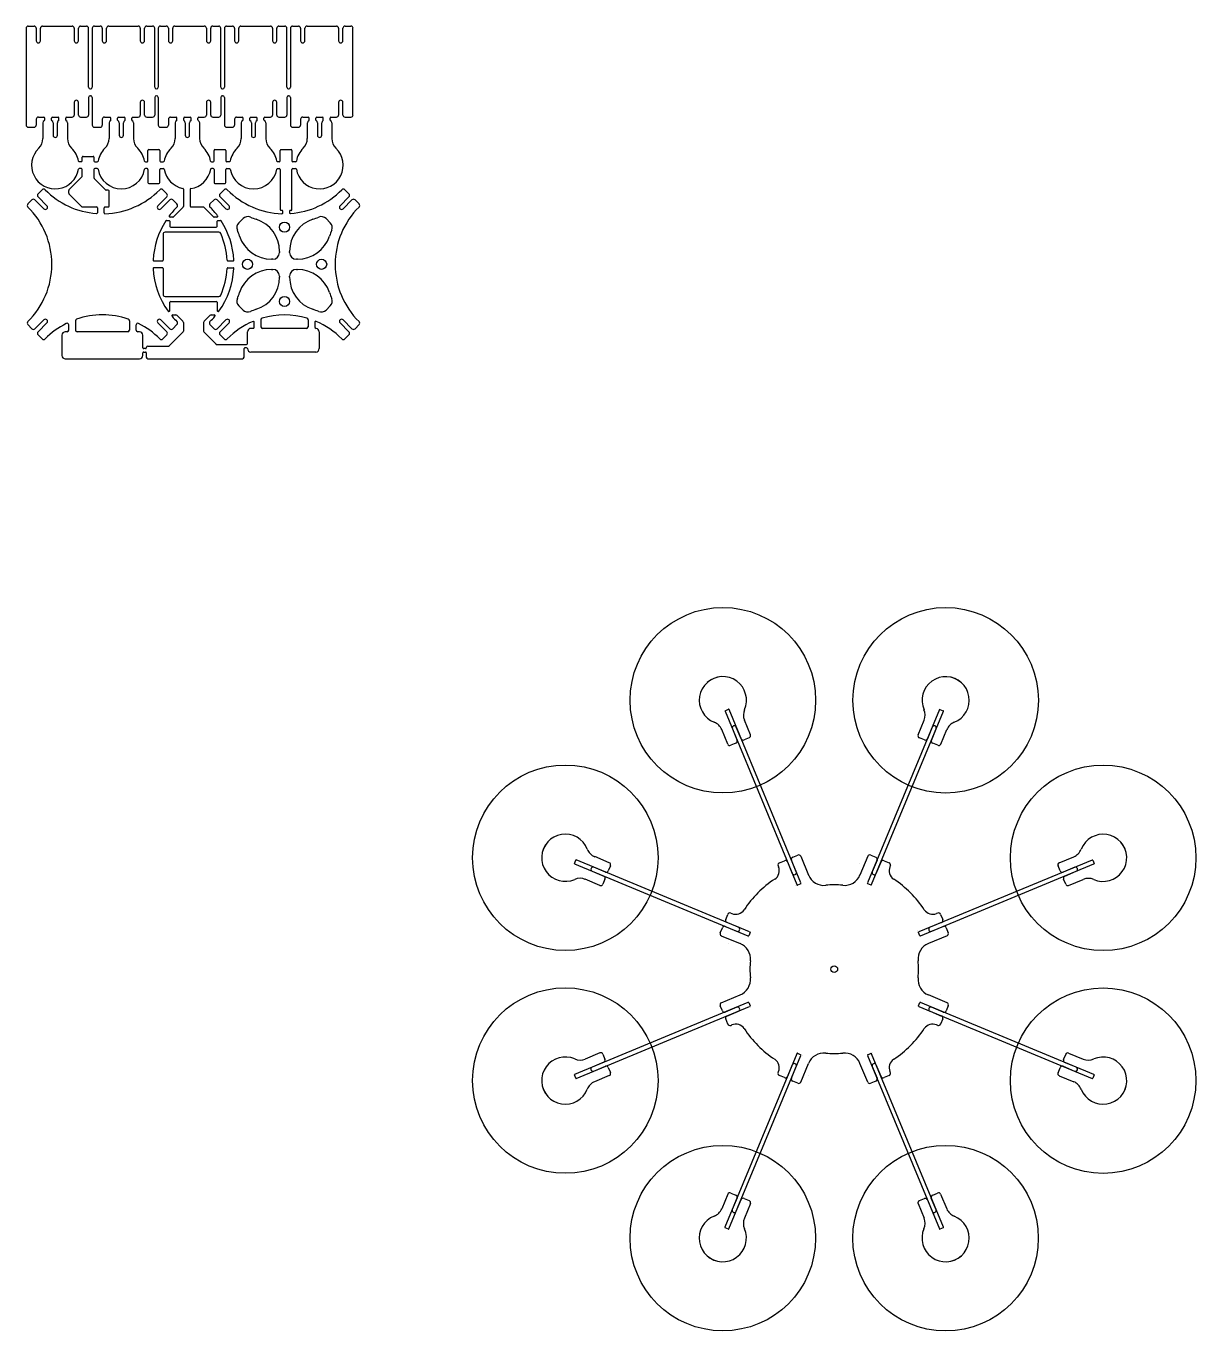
# Model space of a CAD drawing. Header units: millimetres. Extents: x -1006 to 347, y -287 to 248.
# Drawn here: x 0.4 to 347.2, y -287.2 to 99.6 of the extents above; entities that cross this region are included whole.
import ezdxf

# ---------------------------------------------------------------- set-up
doc = ezdxf.new("R2010")
doc.units = ezdxf.units.MM
doc.layers.get('0').update_dxf_attribs({"linetype": 'CONTINUOUS', "lineweight": 25, "true_color": 0x000000})

msp = doc.modelspace()

# ---------------------------------------------------------------- linework, layer by layer
for p, q in [((0.36, 99), (0.36, 70.27)), ((1, 99.63), (2.73, 99.63)), ((3.36, 99), (3.36, 95.27)), ((4.63, 95.27), (4.63, 99)), ((5.27, 99.63), (14, 99.63)), ((14.63, 99), (14.63, 95.27)), ((15.9, 95.27), (15.9, 99)), ((16.54, 99.63), (18.27, 99.63)), ((18.9, 81.5), (18.9, 99)), ((19.96, 99), (19.96, 81.5)), ((20.6, 99.63), (22.33, 99.63)), ((22.96, 99), (22.96, 95.27)), ((24.23, 95.27), (24.23, 99)), ((24.87, 99.63), (33.6, 99.63)), ((34.23, 99), (34.23, 95.27)), ((35.51, 95.27), (35.51, 99)), ((36.14, 99.63), (37.87, 99.63)), ((38.5, 81.5), (38.5, 99)), ((39.56, 99), (39.56, 81.5)), ((40.2, 99.63), (41.93, 99.63)), ((42.56, 99), (42.56, 95.27)), ((43.83, 95.27), (43.83, 99)), ((44.47, 99.63), (53.2, 99.63)), ((53.83, 99), (53.83, 95.27)), ((55.1, 95.27), (55.1, 99)), ((55.74, 99.63), (57.47, 99.63)), ((58.1, 81.5), (58.1, 99)), ((59.16, 99), (59.16, 81.5)), ((59.8, 99.63), (61.53, 99.63)), ((62.16, 99), (62.16, 95.27)), ((63.43, 95.27), (63.43, 99)), ((64.07, 99.63), (72.8, 99.63)), ((73.43, 99), (73.43, 95.27)), ((74.7, 95.27), (74.7, 99)), ((75.34, 99.63), (77.07, 99.63)), ((77.7, 81.5), (77.7, 99)), ((78.76, 99), (78.76, 81.5)), ((79.4, 99.63), (81.13, 99.63)), ((81.76, 99), (81.76, 95.27)), ((83.03, 95.27), (83.03, 99)), ((83.67, 99.63), (92.4, 99.63)), ((93.03, 99), (93.03, 95.27)), ((94.3, 95.27), (94.3, 99)), ((94.94, 99.63), (96.67, 99.63)), ((97.3, 73.27), (97.3, 99)), ((15.27, 77.63), (15.27, 77.63)), ((18.9, 78.5), (18.9, 73.27)), ((19.4, 81), (19.46, 81)), ((19.4, 79), (19.46, 79)), ((19.96, 78.5), (19.96, 70.27)), ((38.5, 78.5), (38.5, 73.27)), ((39, 81), (39.06, 81)), ((39, 79), (39.06, 79)), ((39.56, 78.5), (39.56, 70.27)), ((58.1, 78.5), (58.1, 73.27)), ((58.6, 81), (58.66, 81)), ((58.6, 79), (58.66, 79)), ((59.16, 78.5), (59.16, 70.27)), ((77.7, 78.5), (77.7, 73.27)), ((78.2, 81), (78.26, 81)), ((78.2, 79), (78.26, 79)), ((78.76, 78.5), (78.76, 70.27)), ((14.63, 77), (14.63, 73.27)), ((15.9, 73.27), (15.9, 77)), ((34.23, 77), (34.23, 73.27)), ((35.51, 73.27), (35.51, 77)), ((53.83, 77), (53.83, 73.27)), ((55.1, 73.27), (55.1, 77)), ((73.43, 77), (73.43, 73.27)), ((74.7, 73.27), (74.7, 77)), ((93.03, 77), (93.03, 73.27)), ((94.3, 73.27), (94.3, 77)), ((3.36, 72), (3.36, 70.27)), ((4, 72.63), (5.65, 72.63)), ((5.36, 71), (5.36, 66.3)), ((5.9, 71.81), (5.9, 72.38)), ((7.9, 71.78), (7.9, 72.38)), ((8.15, 72.63), (9.85, 72.63)), ((8.36, 71), (8.36, 67.27)), ((9.63, 67.27), (9.63, 71)), ((10.1, 71.78), (10.1, 72.38)), ((12.1, 71.81), (12.1, 72.38)), ((12.35, 72.63), (14, 72.63)), ((12.63, 71), (12.63, 66.3)), ((16.54, 72.63), (18.27, 72.63)), ((22.96, 72), (22.96, 70.27)), ((23.6, 72.63), (25.25, 72.63)), ((24.96, 71), (24.96, 66.3)), ((25.5, 71.81), (25.5, 72.38)), ((27.5, 71.78), (27.5, 72.38)), ((27.75, 72.63), (29.45, 72.63)), ((27.96, 71), (27.96, 67.27)), ((29.23, 67.27), (29.23, 71)), ((29.7, 71.78), (29.7, 72.38)), ((31.7, 71.81), (31.7, 72.38)), ((31.95, 72.63), (33.6, 72.63)), ((32.23, 71), (32.23, 66.3)), ((36.14, 72.63), (37.87, 72.63)), ((42.56, 72), (42.56, 70.27)), ((43.2, 72.63), (44.85, 72.63)), ((44.56, 71), (44.56, 66.3)), ((45.1, 71.81), (45.1, 72.38)), ((47.1, 71.78), (47.1, 72.38)), ((47.35, 72.63), (49.05, 72.63)), ((47.56, 71), (47.56, 67.27)), ((48.83, 67.27), (48.83, 71)), ((49.3, 71.78), (49.3, 72.38)), ((51.3, 71.81), (51.3, 72.38)), ((51.55, 72.63), (53.2, 72.63)), ((51.83, 71), (51.83, 66.3)), ((55.74, 72.63), (57.47, 72.63)), ((62.16, 72), (62.16, 70.27)), ((62.8, 72.63), (64.45, 72.63)), ((64.16, 71), (64.16, 66.3)), ((64.7, 71.81), (64.7, 72.38)), ((66.7, 71.78), (66.7, 72.38)), ((66.95, 72.63), (68.65, 72.63)), ((67.16, 71), (67.16, 67.27)), ((68.43, 67.27), (68.43, 71)), ((68.9, 71.78), (68.9, 72.38)), ((70.9, 71.81), (70.9, 72.38)), ((71.15, 72.63), (72.8, 72.63)), ((71.43, 71), (71.43, 66.3)), ((75.34, 72.63), (77.07, 72.63)), ((81.76, 72), (81.76, 70.27)), ((82.4, 72.63), (84.05, 72.63)), ((83.76, 71), (83.76, 66.3)), ((84.3, 71.81), (84.3, 72.38)), ((86.3, 71.78), (86.3, 72.38)), ((86.55, 72.63), (88.25, 72.63)), ((86.76, 71), (86.76, 67.27)), ((88.03, 67.27), (88.03, 71)), ((88.5, 71.78), (88.5, 72.38)), ((90.5, 71.81), (90.5, 72.38)), ((90.75, 72.63), (92.4, 72.63)), ((91.03, 71), (91.03, 66.3)), ((94.94, 72.63), (96.67, 72.63)), ((1, 69.63), (2.73, 69.63)), ((9, 66.63), (9, 66.63)), ((20.6, 69.63), (22.33, 69.63)), ((28.6, 66.63), (28.6, 66.63)), ((40.2, 69.63), (41.93, 69.63)), ((48.2, 66.63), (48.2, 66.63)), ((59.8, 69.63), (61.53, 69.63)), ((67.8, 66.63), (67.8, 66.63)), ((79.4, 69.63), (81.13, 69.63)), ((87.4, 66.63), (87.4, 66.63)), ((36.5, 59.65), (36.5, 62.75)), ((36.75, 63), (39.75, 63)), ((40, 62.75), (40, 59.65)), ((56.1, 59.65), (56.1, 62.75)), ((56.35, 63), (59.35, 63)), ((59.6, 62.75), (59.6, 59.65)), ((75.7, 59.65), (75.7, 62.75)), ((75.95, 63), (78.95, 63)), ((79.2, 62.75), (79.2, 59.65)), ((16.75, 59.4), (16.14, 59.4)), ((17, 59.65), (17, 60.75)), ((17.25, 61), (20.25, 61)), ((20.5, 60.75), (20.5, 59.65)), ((20.75, 59.4), (21.46, 59.4)), ((35.74, 59.4), (36.25, 59.4)), ((40.25, 59.4), (41.06, 59.4)), ((55.34, 59.4), (55.85, 59.4)), ((60.66, 59.4), (59.85, 59.4)), ((75.45, 59.4), (74.94, 59.4)), ((80.26, 59.4), (79.45, 59.4)), ((13.07, 51.07), (16.93, 54.93)), ((16.75, 57.4), (16.14, 57.4)), ((17, 55.1), (17, 57.15)), ((20.5, 57.15), (20.5, 54.6)), ((23.93, 51.07), (20.57, 54.43)), ((21.46, 57.4), (20.75, 57.4)), ((36.25, 57.4), (35.74, 57.4)), ((36.5, 57.15), (36.5, 53.25)), ((40, 53.25), (40, 57.15)), ((40.25, 57.4), (41.06, 57.4)), ((55.85, 57.4), (55.34, 57.4)), ((56.1, 57.15), (56.1, 53.25)), ((59.6, 53.25), (59.6, 57.15)), ((59.85, 57.4), (60.66, 57.4)), ((74.94, 57.4), (75.45, 57.4)), ((75.7, 57.15), (75.7, 45.25)), ((79.2, 45.25), (79.2, 57.15)), ((79.45, 57.4), (80.26, 57.4)), ((3.9, 49.9), (5.11, 51.11)), ((13, 50.1), (13, 50.9)), ((24.75, 51), (24.1, 51)), ((25, 46.25), (25, 50.75)), ((36.75, 53), (39.75, 53)), ((40.89, 51.11), (42.1, 49.9)), ((47, 51.28), (47, 46.1)), ((49, 51.21), (49, 46.25)), ((56.35, 53), (59.35, 53)), ((57.9, 49.9), (59.11, 51.11)), ((94.89, 51.11), (96.1, 49.9)), ((0.89, 46.89), (2.1, 48.1)), ((3, 48.1), (5.64, 45.46)), ((6.54, 46.36), (3.9, 49)), ((16.93, 46.07), (13.07, 49.93)), ((42.1, 49), (39.46, 46.36)), ((40.36, 45.46), (43, 48.1)), ((43.9, 48.1), (45.11, 46.89)), ((56.1, 48.1), (54.89, 46.89)), ((54.89, 46.89), (54.89, 46.89)), ((57, 48.1), (59.64, 45.46)), ((60.54, 46.36), (57.9, 49)), ((96.1, 49), (93.46, 46.36)), ((94.36, 45.46), (97, 48.1)), ((97.9, 48.1), (99.11, 46.89)), ((6.54, 45.46), (6.54, 45.46)), ((17.1, 46), (21.25, 46)), ((21.5, 45.75), (21.5, 44.31)), ((23.5, 44.26), (23.5, 45.75)), ((23.5, 45), (23.5, 45)), ((23.75, 46), (24.75, 46)), ((39.46, 45.46), (39.46, 45.46)), ((43.9, 43), (43.04, 43)), ((44.07, 43.07), (46.93, 45.93)), ((49.25, 46), (52.9, 46)), ((53.07, 45.93), (55.93, 43.07)), ((56.96, 43), (56.1, 43)), ((60.54, 45.46), (60.54, 45.46)), ((76.25, 45), (75.95, 45)), ((76.5, 44.26), (76.5, 44.75)), ((78.5, 44.75), (78.5, 44.31)), ((78.95, 45), (78.75, 45)), ((93.46, 45.46), (93.46, 45.46)), ((41.99, 42), (42.75, 42)), ((43, 41.75), (43, 40.25)), ((43.25, 40), (56.75, 40)), ((57, 40.25), (57, 41.75)), ((57.25, 42), (58.01, 42)), ((64.69, 42.55), (63.45, 41.31)), ((90.55, 41.31), (89.31, 42.55)), ((40.97, 37.86), (40.97, 30.25)), ((57.55, 38.5), (41.6, 38.5)), ((75.5, 32.84), (75.5, 32.5)), ((78.5, 32.5), (78.5, 32.84)), ((38.28, 30), (40.72, 30)), ((40.72, 28), (38.28, 28)), ((40.97, 27.75), (40.97, 20.13)), ((60.22, 30), (61.72, 30)), ((60.22, 28), (61.72, 28)), ((73.5, 30.5), (73.16, 30.5)), ((73.16, 27.5), (73.5, 27.5)), ((80.84, 30.5), (80.5, 30.5)), ((80.5, 27.5), (80.84, 27.5)), ((75.5, 25.5), (75.5, 25.16)), ((78.5, 25.16), (78.5, 25.5)), ((41.6, 19.5), (57.55, 19.5)), ((43, 15.25), (43, 17.75)), ((43.25, 18), (56.75, 18)), ((57, 17.75), (57, 15.25)), ((63.45, 16.69), (64.69, 15.45)), ((89.31, 15.45), (90.55, 16.69)), ((5.64, 12.54), (3, 9.9)), ((3.9, 9), (6.54, 11.64)), ((6.54, 12.54), (6.54, 12.54)), ((15, 12.26), (15, 9.5)), ((31, 12.26), (31, 9.5)), ((39.46, 12.54), (39.46, 12.54)), ((39.46, 11.64), (42.1, 9)), ((43, 9.9), (40.36, 12.54)), ((42.75, 15), (42.67, 15)), ((43.84, 14), (44.79, 14)), ((45.15, 13.85), (46.85, 12.15)), ((47, 11.79), (47, 9.21)), ((53, 11.79), (53, 9.21)), ((54.85, 13.85), (53.15, 12.15)), ((55.21, 14), (56.16, 14)), ((59.64, 12.54), (57, 9.9)), ((57.33, 15), (57.25, 15)), ((57.9, 9), (60.54, 11.64)), ((60.54, 12.54), (60.54, 12.54)), ((68, 10.25), (68, 11.86)), ((70, 12.58), (70, 10.5)), ((84, 12.58), (84, 10.5)), ((86, 11.86), (86, 10.48)), ((93.46, 12.54), (93.46, 12.54)), ((93.46, 11.64), (96.1, 9)), ((97, 9.9), (94.36, 12.54)), ((2.1, 9.9), (0.89, 11.11)), ((5.11, 6.89), (3.9, 8.1)), ((11, 8), (11, 2)), ((12.5, 9), (12, 9)), ((13, 9.5), (13, 11.01)), ((30.5, 9), (15.5, 9)), ((33, 9.5), (33, 11.01)), ((34, 9), (33.5, 9)), ((35, 4.25), (35, 8)), ((42.1, 8.1), (40.89, 6.89)), ((46.85, 8.85), (42.82, 4.82)), ((45.11, 11.11), (43.9, 9.9)), ((53.15, 8.85), (56.68, 5.32)), ((56.1, 9.9), (54.89, 11.11)), ((59.11, 6.89), (57.9, 8.1)), ((66, 5.5), (66, 9)), ((67.75, 10), (67, 10)), ((83.5, 10), (70.5, 10)), ((87.25, 9), (87.25, 4)), ((96.1, 8.1), (94.89, 6.89)), ((99.11, 11.11), (97.9, 9.9)), ((35.75, 4), (35.25, 4)), ((36.5, 4.75), (42.65, 4.75)), ((56.85, 5.25), (65.75, 5.25)), ((65, 1.5), (65, 4)), ((65.75, 4.25), (65.25, 4.25)), ((12, 1), (34, 1)), ((35, 2), (35, 2.75)), ((35.25, 3), (35.75, 3)), ((36, 2.75), (36, 1.5)), ((36.5, 1), (64.5, 1)), ((86.25, 3), (67, 3)), ((207.63, -103.49), (228.93, -154.91)), ((207.68, -103.35), (208.67, -102.94)), ((208.76, -102.91), (208.76, -102.91)), ((230.1, -154.43), (208.8, -103)), ((271.21, -103.01), (249.91, -154.43)), ((251.09, -154.92), (272.39, -103.49)), ((271.35, -102.95), (272.33, -103.36)), ((272.43, -103.4), (272.43, -103.4)), ((210.13, -107.88), (210.13, -107.88)), ((212.39, -111.66), (210.96, -108.22)), ((215.16, -110.52), (213.37, -106.18)), ((264.85, -110.52), (266.65, -106.19)), ((269.05, -108.23), (267.62, -111.67)), ((269.88, -107.88), (269.88, -107.88)), ((208.45, -113.3), (206.65, -108.96)), ((209.79, -108.7), (211.22, -112.15)), ((214.76, -111.37), (213.28, -111.98)), ((266.74, -111.99), (265.26, -111.37)), ((268.8, -112.16), (270.23, -108.71)), ((271.57, -113.31), (273.37, -108.97)), ((210.81, -113), (209.33, -113.62)), ((270.68, -113.62), (269.2, -113.01)), ((223.82, -140.9), (223.82, -140.9)), ((256.2, -140.91), (256.2, -140.91)), ((173.31, -148.43), (168.97, -146.63)), ((227.7, -146.82), (229.18, -146.21)), ((230.07, -146.52), (232.36, -152.07)), ((249.93, -146.52), (247.64, -152.07)), ((250.82, -146.21), (252.3, -146.82)), ((306.7, -148.45), (311.04, -146.65)), ((162.95, -148.65), (163.36, -147.67)), ((163.01, -148.79), (214.43, -170.09)), ((163.4, -147.57), (163.4, -147.57)), ((214.92, -168.91), (163.49, -147.61)), ((167.88, -150.12), (167.88, -150.12)), ((172.16, -151.2), (168.71, -149.77)), ((173.62, -149.32), (173.01, -150.8)), ((223.35, -149.3), (223.49, -149.64)), ((223.75, -148.45), (225.24, -147.84)), ((226.12, -148.16), (227.55, -151.6)), ((228.72, -151.12), (227.3, -147.67)), ((247.63, -148.52), (247.63, -148.52)), ((252.7, -147.67), (251.28, -151.12)), ((252.45, -151.6), (253.88, -148.16)), ((254.76, -147.84), (256.25, -148.45)), ((256.65, -149.3), (256.51, -149.64)), ((316.51, -147.63), (265.09, -168.93)), ((265.57, -170.1), (317, -148.8)), ((307, -150.81), (306.38, -149.33)), ((311.3, -149.79), (307.85, -151.22)), ((312.12, -150.13), (312.12, -150.13)), ((316.65, -147.68), (317.06, -148.67)), ((317.09, -148.76), (317.09, -148.76)), ((170.52, -155.15), (166.19, -153.35)), ((168.23, -150.95), (171.67, -152.38)), ((171.99, -153.26), (171.37, -154.74)), ((223.13, -152.35), (223.13, -152.35)), ((228.38, -151.95), (228.38, -151.95)), ((230.08, -154.65), (229.09, -155.06)), ((249.49, -154.48), (249.49, -154.48)), ((250.91, -155.06), (249.92, -154.65)), ((251.62, -151.95), (251.62, -151.95)), ((308.63, -154.76), (308.02, -153.28)), ((308.34, -152.39), (311.78, -150.96)), ((309.48, -155.16), (313.82, -153.37)), ((228.66, -155.24), (228.66, -155.24)), ((200.91, -163.8), (200.91, -163.8)), ((207.84, -165.24), (208.45, -163.75)), ((211.6, -167.55), (208.16, -166.12)), ((209.3, -163.35), (209.64, -163.49)), ((267.65, -163.13), (267.65, -163.13)), ((271.84, -166.12), (268.4, -167.55)), ((270.7, -163.35), (270.36, -163.49)), ((271.55, -163.75), (272.16, -165.24)), ((279.1, -163.82), (279.1, -163.82)), ((206.21, -169.18), (206.82, -167.7)), ((206.52, -170.07), (212.07, -172.36)), ((207.67, -167.3), (211.12, -168.72)), ((211.95, -168.38), (211.95, -168.38)), ((215.06, -169.09), (214.65, -170.08)), ((264.76, -168.66), (264.76, -168.66)), ((265.35, -170.08), (264.94, -169.09)), ((273.48, -170.07), (267.93, -172.36)), ((268.05, -168.38), (268.05, -168.38)), ((268.88, -168.72), (272.33, -167.3)), ((273.18, -167.7), (273.79, -169.18)), ((208.52, -172.37), (208.52, -172.37)), ((214.48, -170.51), (214.48, -170.51)), ((206.52, -189.93), (212.07, -187.64)), ((265.52, -189.49), (265.52, -189.49)), ((273.48, -189.93), (267.93, -187.64)), ((271.48, -187.63), (271.48, -187.63)), ((214.43, -189.9), (163, -211.2)), ((163.49, -212.37), (214.91, -191.07)), ((206.82, -192.3), (206.21, -190.82)), ((211.12, -191.28), (207.67, -192.7)), ((208.16, -193.88), (211.6, -192.45)), ((211.95, -191.62), (211.95, -191.62)), ((214.65, -189.92), (215.06, -190.91)), ((215.24, -191.34), (215.24, -191.34)), ((264.94, -190.91), (265.35, -189.92)), ((265.08, -191.09), (316.51, -212.39)), ((316.99, -211.21), (265.57, -189.91)), ((268.05, -191.62), (268.05, -191.62)), ((268.4, -192.45), (271.84, -193.88)), ((272.33, -192.7), (268.88, -191.28)), ((273.79, -190.82), (273.18, -192.3)), ((200.9, -196.18), (200.9, -196.18)), ((208.45, -196.25), (207.84, -194.76)), ((209.3, -196.65), (209.64, -196.51)), ((212.35, -196.87), (212.35, -196.87)), ((270.7, -196.65), (270.36, -196.51)), ((272.16, -194.76), (271.55, -196.25)), ((279.09, -196.2), (279.09, -196.2)), ((170.52, -204.84), (166.18, -206.63)), ((229.09, -204.94), (230.08, -205.35)), ((249.92, -205.35), (250.91, -204.94)), ((251.34, -204.76), (251.34, -204.76)), ((309.48, -204.85), (313.81, -206.65)), ((171.66, -207.61), (168.22, -209.04)), ((168.7, -210.21), (172.15, -208.78)), ((171.37, -205.24), (171.98, -206.72)), ((228.91, -205.08), (207.61, -256.51)), ((208.79, -256.99), (230.09, -205.57)), ((227.55, -208.4), (226.12, -211.84)), ((227.3, -212.33), (228.72, -208.88)), ((228.38, -208.05), (228.38, -208.05)), ((230.07, -213.48), (232.36, -207.93)), ((230.51, -205.52), (230.51, -205.52)), ((249.93, -213.48), (247.64, -207.93)), ((249.9, -205.57), (271.2, -257)), ((272.37, -256.51), (251.07, -205.09)), ((251.28, -208.88), (252.7, -212.33)), ((251.62, -208.05), (251.62, -208.05)), ((253.88, -211.84), (252.45, -208.4)), ((256.87, -207.65), (256.87, -207.65)), ((307.84, -208.8), (311.29, -210.23)), ((308.01, -206.74), (308.63, -205.26)), ((311.77, -209.05), (308.33, -207.62)), ((162.91, -211.24), (162.91, -211.24)), ((163.35, -212.32), (162.94, -211.33)), ((167.88, -209.87), (167.88, -209.87)), ((173.3, -211.55), (168.96, -213.35)), ((173, -209.19), (173.62, -210.67)), ((223.35, -210.7), (223.49, -210.36)), ((225.24, -212.16), (223.75, -211.55)), ((232.37, -211.48), (232.37, -211.48)), ((256.25, -211.55), (254.76, -212.16)), ((256.65, -210.7), (256.51, -210.36)), ((306.38, -210.68), (306.99, -209.2)), ((306.69, -211.57), (311.03, -213.37)), ((312.12, -209.88), (312.12, -209.88)), ((316.6, -212.43), (316.6, -212.43)), ((317.05, -211.35), (316.64, -212.33)), ((229.18, -213.79), (227.7, -213.18)), ((252.3, -213.18), (250.82, -213.79)), ((223.8, -219.09), (223.8, -219.09)), ((256.18, -219.1), (256.18, -219.1)), ((208.43, -246.69), (206.63, -251.03)), ((209.32, -246.38), (210.8, -246.99)), ((269.19, -247), (270.67, -246.38)), ((271.55, -246.7), (273.35, -251.04)), ((211.2, -247.84), (209.77, -251.29)), ((210.95, -251.77), (212.38, -248.33)), ((213.26, -248.01), (214.74, -248.63)), ((215.15, -249.48), (213.35, -253.81)), ((264.84, -249.48), (266.63, -253.82)), ((265.24, -248.63), (266.72, -248.02)), ((267.61, -248.34), (269.04, -251.78)), ((270.21, -251.3), (268.78, -247.85)), ((210.12, -252.12), (210.12, -252.12)), ((269.87, -252.12), (269.87, -252.12)), ((207.57, -256.6), (207.57, -256.6)), ((208.65, -257.05), (207.67, -256.64)), ((271.24, -257.09), (271.24, -257.09)), ((272.32, -256.65), (271.33, -257.06))]:
    msp.add_line(p, q)
for centre, radius in [((77, 40), 1.5), ((66, 29), 1.5), ((88, 29), 1.5), ((77, 18), 1.5), ((206.98, -100.25), 27.5), ((273.04, -100.26), 27.5), ((160.26, -146.96), 27.5), ((319.75, -146.98), 27.5), ((240, -180), 1), ((160.25, -213.02), 27.5), ((319.74, -213.04), 27.5), ((206.96, -259.74), 27.5), ((273.02, -259.75), 27.5)]:
    msp.add_circle(centre, radius)
for centre, radius, start, end in [((1, 99), 0.635, 90, 180), ((2.73, 99), 0.635, 0, 90), ((5.27, 99), 0.635, 90, 180), ((14, 99), 0.635, 0, 90), ((16.54, 99), 0.635, 90, 180), ((18.27, 99), 0.635, 0, 90), ((20.6, 99), 0.635, 90, 180), ((22.33, 99), 0.635, 0, 90), ((24.87, 99), 0.635, 90, 180), ((33.6, 99), 0.635, 0, 90), ((36.14, 99), 0.635, 90, 180), ((37.87, 99), 0.635, 0, 90), ((40.2, 99), 0.635, 90, 180), ((41.93, 99), 0.635, 0, 90), ((44.47, 99), 0.635, 90, 180), ((53.2, 99), 0.635, 0, 90), ((55.74, 99), 0.635, 90, 180), ((57.47, 99), 0.635, 0, 90), ((59.8, 99), 0.635, 90, 180), ((61.53, 99), 0.635, 0, 90), ((64.07, 99), 0.635, 90, 180), ((72.8, 99), 0.635, 0, 90), ((75.34, 99), 0.635, 90, 180), ((77.07, 99), 0.635, 0, 90), ((79.4, 99), 0.635, 90, 180), ((81.13, 99), 0.635, 0, 90), ((83.67, 99), 0.635, 90, 180), ((92.4, 99), 0.635, 0, 90), ((94.94, 99), 0.635, 90, 180), ((96.67, 99), 0.635, 0, 90), ((4, 95.27), 0.635, 180, 270), ((4, 95.27), 0.635, 270, 0), ((15.27, 95.27), 0.635, 180, 270), ((15.27, 95.27), 0.635, 270, 0), ((23.6, 95.27), 0.635, 180, 270), ((23.6, 95.27), 0.635, 270, 0), ((34.87, 95.27), 0.635, 180, 270), ((34.87, 95.27), 0.635, 270, 0), ((43.2, 95.27), 0.635, 180, 270), ((43.2, 95.27), 0.635, 270, 0), ((54.47, 95.27), 0.635, 180, 270), ((54.47, 95.27), 0.635, 270, 0), ((62.8, 95.27), 0.635, 180, 270), ((62.8, 95.27), 0.635, 270, 0), ((74.07, 95.27), 0.635, 180, 270), ((74.07, 95.27), 0.635, 270, 0), ((82.4, 95.27), 0.635, 180, 270), ((82.4, 95.27), 0.635, 270, 0), ((93.67, 95.27), 0.635, 180, 270), ((93.67, 95.27), 0.635, 270, 0), ((19.4, 81.5), 0.5, 180, 270), ((19.46, 81.5), 0.5, 270, 0), ((39, 81.5), 0.5, 180, 270), ((39.06, 81.5), 0.5, 270, 0), ((58.6, 81.5), 0.5, 180, 270), ((58.66, 81.5), 0.5, 270, 0), ((78.2, 81.5), 0.5, 180, 270), ((78.26, 81.5), 0.5, 270, 0), ((15.27, 77), 0.635, 90, 180), ((15.27, 77), 0.635, 0, 90), ((19.4, 78.5), 0.5, 90, 180), ((19.46, 78.5), 0.5, 0, 90), ((34.87, 77), 0.635, 90, 180), ((34.87, 77), 0.635, 0, 90), ((39, 78.5), 0.5, 90, 180), ((39.06, 78.5), 0.5, 0, 90), ((54.47, 77), 0.635, 90, 180), ((54.47, 77), 0.635, 0, 90), ((58.6, 78.5), 0.5, 90, 180), ((58.66, 78.5), 0.5, 0, 90), ((74.07, 77), 0.635, 90, 180), ((74.07, 77), 0.635, 0, 90), ((78.2, 78.5), 0.5, 90, 180), ((78.26, 78.5), 0.5, 0, 90), ((93.67, 77), 0.635, 90, 180), ((93.67, 77), 0.635, 0, 90), ((1, 70.27), 0.635, 180, 270), ((2.73, 70.27), 0.635, 270, 0), ((4, 72), 0.635, 90, 180), ((6, 71), 0.635, 113.2959, 180), ((5.65, 72.38), 0.25, 0, 90), ((5.65, 71.81), 0.25, 293.2959, 0), ((8.15, 72.38), 0.25, 90, 180), ((8.15, 71.78), 0.25, 180, 241.6682), ((7.73, 71), 0.635, 0, 61.6682), ((10.27, 71), 0.635, 118.3318, 180), ((9.85, 72.38), 0.25, 0, 90), ((9.85, 71.78), 0.25, 298.3318, 0), ((12.35, 72.38), 0.25, 90, 180), ((12.35, 71.81), 0.25, 180, 246.7041), ((12, 71), 0.635, 0, 66.7041), ((14, 73.27), 0.635, 270, 0), ((16.54, 73.27), 0.635, 180, 270), ((18.27, 73.27), 0.635, 270, 0), ((20.6, 70.27), 0.635, 180, 270), ((22.33, 70.27), 0.635, 270, 0), ((23.6, 72), 0.635, 90, 180), ((25.6, 71), 0.635, 113.2959, 180), ((25.25, 72.38), 0.25, 0, 90), ((25.25, 71.81), 0.25, 293.2959, 0), ((27.75, 72.38), 0.25, 90, 180), ((27.75, 71.78), 0.25, 180, 241.6682), ((27.33, 71), 0.635, 0, 61.6682), ((29.87, 71), 0.635, 118.3318, 180), ((29.45, 72.38), 0.25, 0, 90), ((29.45, 71.78), 0.25, 298.3318, 0), ((31.95, 72.38), 0.25, 90, 180), ((31.95, 71.81), 0.25, 180, 246.7041), ((31.6, 71), 0.635, 0, 66.7041), ((33.6, 73.27), 0.635, 270, 0), ((36.14, 73.27), 0.635, 180, 270), ((37.87, 73.27), 0.635, 270, 0), ((40.2, 70.27), 0.635, 180, 270), ((41.93, 70.27), 0.635, 270, 0), ((43.2, 72), 0.635, 90, 180), ((45.2, 71), 0.635, 113.2959, 180), ((44.85, 72.38), 0.25, 0, 90), ((44.85, 71.81), 0.25, 293.2959, 0), ((47.35, 72.38), 0.25, 90, 180), ((47.35, 71.78), 0.25, 180, 241.6682), ((46.93, 71), 0.635, 0, 61.6682), ((49.47, 71), 0.635, 118.3318, 180), ((49.05, 72.38), 0.25, 0, 90), ((49.05, 71.78), 0.25, 298.3318, 0), ((51.55, 72.38), 0.25, 90, 180), ((51.55, 71.81), 0.25, 180, 246.7041), ((51.2, 71), 0.635, 0, 66.7041), ((53.2, 73.27), 0.635, 270, 0), ((55.74, 73.27), 0.635, 180, 270), ((57.47, 73.27), 0.635, 270, 0), ((59.8, 70.27), 0.635, 180, 270), ((61.53, 70.27), 0.635, 270, 0), ((62.8, 72), 0.635, 90, 180), ((64.8, 71), 0.635, 113.2959, 180), ((64.45, 72.38), 0.25, 0, 90), ((64.45, 71.81), 0.25, 293.2959, 0), ((66.95, 72.38), 0.25, 90, 180), ((66.95, 71.78), 0.25, 180, 241.6682), ((66.53, 71), 0.635, 0, 61.6682), ((69.07, 71), 0.635, 118.3318, 180), ((68.65, 72.38), 0.25, 0, 90), ((68.65, 71.78), 0.25, 298.3318, 0), ((71.15, 72.38), 0.25, 90, 180), ((71.15, 71.81), 0.25, 180, 246.7041), ((70.8, 71), 0.635, 0, 66.7041), ((72.8, 73.27), 0.635, 270, 0), ((75.34, 73.27), 0.635, 180, 270), ((77.07, 73.27), 0.635, 270, 0), ((79.4, 70.27), 0.635, 180, 270), ((81.13, 70.27), 0.635, 270, 0), ((82.4, 72), 0.635, 90, 180), ((84.4, 71), 0.635, 113.2959, 180), ((84.05, 72.38), 0.25, 0, 90), ((84.05, 71.81), 0.25, 293.2959, 0), ((86.55, 72.38), 0.25, 90, 180), ((86.55, 71.78), 0.25, 180, 241.6682), ((86.13, 71), 0.635, 0, 61.6682), ((88.67, 71), 0.635, 118.3318, 180), ((88.25, 72.38), 0.25, 0, 90), ((88.25, 71.78), 0.25, 298.3318, 0), ((90.75, 72.38), 0.25, 90, 180), ((90.75, 71.81), 0.25, 180, 246.7041), ((90.4, 71), 0.635, 0, 66.7041), ((92.4, 73.27), 0.635, 270, 0), ((94.94, 73.27), 0.635, 180, 270), ((96.67, 73.27), 0.635, 270, 0), ((1.36, 66.3), 4, 313.9548, 0), ((9, 67.27), 0.635, 180, 270), ((9, 67.27), 0.635, 270, 0), ((16.63, 66.3), 4, 180, 226.0452), ((20.96, 66.3), 4, 313.9548, 0), ((28.6, 67.27), 0.635, 180, 270), ((28.6, 67.27), 0.635, 270, 0), ((36.23, 66.3), 4, 180, 226.0452), ((40.56, 66.3), 4, 313.9548, 0), ((48.2, 67.27), 0.635, 180, 270), ((48.2, 67.27), 0.635, 270, 0), ((55.83, 66.3), 4, 180, 226.0452), ((60.16, 66.3), 4, 313.9548, 0), ((67.8, 67.27), 0.635, 180, 270), ((67.8, 67.27), 0.635, 270, 0), ((75.43, 66.3), 4, 180, 226.0452), ((79.76, 66.3), 4, 313.9548, 0), ((87.4, 67.27), 0.635, 180, 270), ((87.4, 67.27), 0.635, 270, 0), ((95.03, 66.3), 4, 180, 226.0452), ((9, 58.38), 7, 133.9548, 350.1921), ((9, 58.38), 7, 10.0486, 46.0452), ((28.6, 58.38), 7, 133.9548, 169.9514), ((28.6, 58.38), 7, 10.0486, 46.0452), ((36.75, 62.75), 0.25, 90, 180), ((39.75, 62.75), 0.25, 0, 90), ((48.2, 58.38), 7, 133.9548, 169.9514), ((48.2, 58.38), 7, 10.0486, 46.0452), ((56.35, 62.75), 0.25, 90, 180), ((59.35, 62.75), 0.25, 0, 90), ((67.8, 58.38), 7, 133.9548, 169.9514), ((67.8, 58.38), 7, 10.0486, 46.0452), ((75.95, 62.75), 0.25, 90, 180), ((78.95, 62.75), 0.25, 0, 90), ((87.4, 58.38), 7, 189.8079, 46.0452), ((87.4, 58.38), 7, 133.9548, 169.9514), ((16.14, 59.65), 0.25, 190.0486, 270), ((16.75, 59.65), 0.25, 270, 0), ((17.25, 60.75), 0.25, 90, 180), ((20.25, 60.75), 0.25, 0, 90), ((20.75, 59.65), 0.25, 180, 270), ((21.46, 59.65), 0.25, 270, 349.9514), ((35.74, 59.65), 0.25, 190.0486, 270), ((36.25, 59.65), 0.25, 270, 0), ((40.25, 59.65), 0.25, 180, 270), ((41.06, 59.65), 0.25, 270, 349.9514), ((55.34, 59.65), 0.25, 190.0486, 270), ((55.85, 59.65), 0.25, 270, 0), ((59.85, 59.65), 0.25, 180, 270), ((60.66, 59.65), 0.25, 270, 349.9514), ((74.94, 59.65), 0.25, 190.0486, 270), ((75.45, 59.65), 0.25, 270, 0), ((79.45, 59.65), 0.25, 180, 270), ((80.26, 59.65), 0.25, 270, 349.9514), ((16.14, 57.15), 0.25, 90, 170.1921), ((16.75, 57.15), 0.25, 0, 90), ((16.75, 55.1), 0.25, 315, 0), ((20.75, 57.15), 0.25, 90, 180), ((20.75, 54.6), 0.25, 180, 225), ((21.46, 57.15), 0.25, 9.8079, 90), ((28.6, 58.38), 7, 189.8079, 350.1921), ((35.74, 57.15), 0.25, 90, 170.1921), ((36.25, 57.15), 0.25, 0, 90), ((40.25, 57.15), 0.25, 90, 180), ((41.06, 57.15), 0.25, 9.8079, 90), ((48.2, 58.38), 7, 189.8079, 258.463), ((48.2, 58.38), 7, 278.3273, 350.1921), ((55.34, 57.15), 0.25, 90, 170.1921), ((55.85, 57.15), 0.25, 0, 90), ((59.85, 57.15), 0.25, 90, 180), ((60.66, 57.15), 0.25, 9.8079, 90), ((67.8, 58.38), 7, 189.8079, 350.1921), ((74.94, 57.15), 0.25, 90, 170.1921), ((75.45, 57.15), 0.25, 0, 90), ((79.45, 57.15), 0.25, 90, 180), ((80.26, 57.15), 0.25, 9.8079, 90), ((5.56, 50.66), 0.635, 44.5829, 135), ((23, 67.85), 23.85, 224.5829, 265.7474), ((13.25, 50.9), 0.25, 135, 180), ((23, 67.85), 23.85, 271.8212, 315.4171), ((24.1, 51.25), 0.25, 225, 270), ((24.75, 50.75), 0.25, 0, 90), ((36.75, 53.25), 0.25, 180, 270), ((39.75, 53.25), 0.25, 270, 0), ((40.44, 50.66), 0.635, 45, 135.4171), ((46.75, 51.28), 0.25, 0, 78.463), ((49.25, 51.21), 0.25, 98.3273, 180), ((56.35, 53.25), 0.25, 180, 270), ((59.56, 50.66), 0.635, 44.5829, 135), ((59.35, 53.25), 0.25, 270, 0), ((77, 67.85), 23.85, 224.5829, 268.1788), ((77, 67.85), 23.85, 274.2526, 315.4171), ((94.44, 50.66), 0.635, 45, 135.4171), ((1.34, 46.44), 0.635, 135, 225.4171), ((2.55, 47.65), 0.635, 45, 135), ((4.35, 49.45), 0.635, 135, 225), ((13.25, 50.1), 0.25, 180, 225), ((41.65, 49.45), 0.635, 315, 45), ((43.45, 47.65), 0.635, 45, 135), ((44.66, 46.44), 0.635, 314.5829, 45), ((55.34, 46.44), 0.635, 135, 225.4171), ((56.55, 47.65), 0.635, 45, 135), ((58.35, 49.45), 0.635, 135, 225), ((95.65, 49.45), 0.635, 315, 45), ((97.45, 47.65), 0.635, 45, 135), ((98.66, 46.44), 0.635, 314.5829, 45), ((-15.85, 29), 23.85, 314.5829, 45.4171), ((6.09, 45.91), 0.635, 225, 315), ((6.09, 45.91), 0.635, 315, 45), ((17.1, 46.25), 0.25, 225, 270), ((21.25, 44.31), 0.25, 265.7474, 0), ((21.25, 45.75), 0.25, 0, 90), ((23.75, 45.75), 0.25, 90, 180), ((23.75, 44.26), 0.25, 180, 271.8212), ((24.75, 46.25), 0.25, 270, 0), ((39.91, 45.91), 0.635, 135, 225), ((39.91, 45.91), 0.635, 225, 315), ((43.04, 43.25), 0.25, 142.8563, 270), ((61.85, 29), 23.85, 134.5829, 142.8563), ((43.9, 43.25), 0.25, 270, 315), ((46.75, 46.1), 0.25, 315, 0), ((49.25, 46.25), 0.25, 180, 270), ((52.9, 45.75), 0.25, 45, 90), ((38.15, 29), 23.85, 37.1437, 45.4171), ((56.1, 43.25), 0.25, 225, 270), ((56.96, 43.25), 0.25, 270, 37.1437), ((60.09, 45.91), 0.635, 225, 315), ((60.09, 45.91), 0.635, 315, 45), ((66.11, 41.14), 2, 67.8116, 135), ((77, 67.84), 26.84, 247.8116, 251.813), ((75.95, 45.25), 0.25, 180, 270), ((76.25, 44.26), 0.25, 268.1788, 0), ((76.25, 44.75), 0.25, 0, 90), ((78.75, 44.75), 0.25, 90, 180), ((78.75, 44.31), 0.25, 180, 274.2526), ((78.95, 45.25), 0.25, 270, 0), ((77, 67.84), 26.84, 288.187, 292.1884), ((87.89, 41.14), 2, 45, 112.1884), ((115.85, 29), 23.85, 134.5829, 225.4171), ((93.91, 45.91), 0.635, 135, 225), ((93.91, 45.91), 0.635, 225, 315), ((61.85, 29), 23.85, 147.2989, 176.9638), ((41.99, 41.75), 0.25, 90, 147.2989), ((42.75, 41.75), 0.25, 0, 90), ((43.25, 40.25), 0.25, 180, 270), ((56.75, 40.25), 0.25, 270, 0), ((57.25, 41.75), 0.25, 90, 180), ((58.01, 41.75), 0.25, 32.7011, 90), ((38.15, 29), 23.85, 3.0362, 32.7011), ((64.86, 39.89), 2, 135, 202.1884), ((38.16, 29), 26.84, 18.187, 22.1884), ((65.5, 32.84), 10, 0, 71.813), ((88.5, 32.84), 10, 108.187, 180), ((115.84, 29), 26.84, 157.8116, 161.813), ((89.14, 39.89), 2, 337.8116, 45), ((41.6, 37.86), 0.635, 90, 180), ((57.55, 37.86), 0.635, 23.1297, 90), ((36.8, 29), 23.2, 3.0552, 23.1297), ((73.16, 40.5), 10, 198.187, 270), ((80.84, 40.5), 10, 270, 341.813), ((73.5, 32.5), 2, 270, 0), ((80.5, 32.5), 2, 180, 270), ((38.28, 30.25), 0.25, 176.9638, 270), ((38.28, 27.75), 0.25, 90, 183.0362), ((61.85, 29), 23.85, 183.0362, 215.6357), ((40.72, 30.25), 0.25, 270, 0), ((40.72, 27.75), 0.25, 0, 90), ((38.15, 29), 23.85, 324.3643, 356.9638), ((36.8, 29), 23.2, 336.8703, 356.9448), ((60.22, 30.25), 0.25, 183.0552, 270), ((60.22, 27.75), 0.25, 90, 176.9448), ((61.72, 30.25), 0.25, 270, 3.0362), ((61.72, 27.75), 0.25, 356.9638, 90), ((73.16, 17.5), 10, 90, 161.813), ((73.5, 25.5), 2, 0, 90), ((80.5, 25.5), 2, 90, 180), ((80.84, 17.5), 10, 18.187, 90), ((65.5, 25.16), 10, 288.187, 0), ((88.5, 25.16), 10, 180, 251.813), ((41.6, 20.13), 0.635, 180, 270), ((57.55, 20.13), 0.635, 270, 336.8703), ((38.16, 29), 26.84, 337.8116, 341.813), ((115.84, 29), 26.84, 198.187, 202.1884), ((43.25, 17.75), 0.25, 90, 180), ((56.75, 17.75), 0.25, 0, 90), ((64.86, 18.11), 2, 157.8116, 225), ((77, -9.84), 26.84, 108.187, 112.1884), ((77, -9.84), 26.84, 67.8116, 71.813), ((89.14, 18.11), 2, 315, 22.1884), ((1.34, 11.56), 0.635, 134.5829, 225), ((6.09, 12.09), 0.635, 45, 135), ((6.09, 12.09), 0.635, 315, 45), ((15.5, 12.26), 0.5, 108.7356, 180), ((23, -9.85), 23.85, 71.2644, 108.7356), ((30.5, 12.26), 0.5, 0, 71.2644), ((39.91, 12.09), 0.635, 135, 225), ((39.91, 12.09), 0.635, 45, 135), ((42.67, 15.25), 0.25, 215.6357, 270), ((42.75, 15.25), 0.25, 270, 0), ((43.84, 13.75), 0.25, 90, 220.2549), ((61.85, 29), 23.85, 220.2549, 225.4171), ((44.79, 13.5), 0.5, 45, 90), ((44.66, 11.56), 0.635, 315, 45.4171), ((46.5, 11.79), 0.5, 0, 45), ((53.5, 11.79), 0.5, 135, 180), ((55.34, 11.56), 0.635, 134.5829, 225), ((55.21, 13.5), 0.5, 90, 135), ((38.15, 29), 23.85, 314.5829, 319.7451), ((56.16, 13.75), 0.25, 319.7451, 90), ((57.25, 15.25), 0.25, 180, 270), ((57.33, 15.25), 0.25, 270, 324.3643), ((60.09, 12.09), 0.635, 45, 135), ((77, -9.85), 23.85, 113.0759, 135.4171), ((60.09, 12.09), 0.635, 315, 45), ((66.11, 16.86), 2, 225, 292.1884), ((67.75, 11.86), 0.25, 0, 113.0759), ((70.5, 12.58), 0.5, 106.1632, 180), ((77, -9.85), 23.85, 73.8368, 106.1632), ((83.5, 12.58), 0.5, 0, 73.8368), ((86.25, 11.86), 0.25, 66.9241, 180), ((77, -9.85), 23.85, 44.5829, 66.9241), ((87.89, 16.86), 2, 247.8116, 315), ((93.91, 12.09), 0.635, 135, 225), ((93.91, 12.09), 0.635, 45, 135), ((98.66, 11.56), 0.635, 315, 45.4171), ((2.55, 10.35), 0.635, 225, 315), ((4.35, 8.55), 0.635, 135, 225), ((23, -9.85), 23.85, 116.7232, 135.4171), ((12, 8), 1, 90, 180), ((12.5, 11.01), 0.5, 0, 116.7232), ((12.5, 9.5), 0.5, 270, 0), ((15.5, 9.5), 0.5, 180, 270), ((30.5, 9.5), 0.5, 270, 0), ((33.5, 11.01), 0.5, 63.2768, 180), ((33.5, 9.5), 0.5, 180, 270), ((23, -9.85), 23.85, 44.5829, 63.2768), ((34, 8), 1, 0, 90), ((41.65, 8.55), 0.635, 315, 45), ((43.45, 10.35), 0.635, 225, 315), ((46.5, 9.21), 0.5, 315, 0), ((53.5, 9.21), 0.5, 180, 225), ((56.55, 10.35), 0.635, 225, 315), ((58.35, 8.55), 0.635, 135, 225), ((67, 9), 1, 90, 180), ((67.75, 10.25), 0.25, 270, 0), ((70.5, 10.5), 0.5, 180, 270), ((83.5, 10.5), 0.5, 270, 0), ((86.5, 10.48), 0.5, 180, 260.4059), ((86.25, 9), 1, 0, 80.4059), ((95.65, 8.55), 0.635, 315, 45), ((97.45, 10.35), 0.635, 225, 315), ((5.56, 7.34), 0.635, 225, 315.4171), ((35.25, 4.25), 0.25, 180, 270), ((35.75, 4.25), 0.25, 270, 0), ((36.5, 4.25), 0.5, 90, 180), ((40.44, 7.34), 0.635, 224.5829, 315), ((42.65, 5), 0.25, 270, 315), ((56.85, 5.5), 0.25, 225, 270), ((59.56, 7.34), 0.635, 225, 315.4171), ((65.25, 4), 0.25, 90, 180), ((65.75, 5.5), 0.25, 270, 0), ((65.75, 4), 0.25, 0, 90), ((67, 4), 1, 180, 270), ((86.25, 4), 1, 270, 0), ((94.44, 7.34), 0.635, 224.5829, 315), ((12, 2), 1, 180, 270), ((34, 2), 1, 270, 0), ((35.25, 2.75), 0.25, 90, 180), ((35.75, 2.75), 0.25, 0, 90), ((36.5, 1.5), 0.5, 180, 270), ((64.5, 1.5), 0.5, 270, 0), ((206.98, -100.25), 7, 93.173, 248.5452), ((206.98, -100.25), 7, 336.4548, 131.827), ((273.04, -100.26), 7, 48.173, 203.5452), ((273.04, -100.26), 7, 291.4548, 86.827), ((207.72, -103.45), 0.1, 112.5, 202.5), ((208.71, -103.04), 0.1, 22.5, 112.5), ((217.06, -104.65), 4, 156.4548, 202.5), ((262.95, -104.65), 4, 337.5, 23.5452), ((271.31, -103.04), 0.1, 67.5, 157.5), ((272.3, -103.45), 0.1, 337.5, 67.5), ((202.95, -110.49), 4, 22.5, 68.5452), ((210.38, -108.46), 0.635, 112.5, 202.5), ((210.38, -108.46), 0.635, 22.5, 112.5), ((269.64, -108.47), 0.635, 67.5, 157.5), ((269.64, -108.47), 0.635, 337.5, 67.5), ((277.06, -110.5), 4, 111.4548, 157.5), ((210.63, -112.39), 0.635, 286.7606, 22.5), ((212.98, -111.42), 0.635, 202.5, 298.2394), ((214.58, -110.76), 0.635, 286.7606, 22.5), ((265.44, -110.77), 0.635, 157.5, 253.2394), ((267.04, -111.43), 0.635, 241.7606, 337.5), ((269.38, -112.4), 0.635, 157.5, 253.2394), ((209.03, -113.06), 0.635, 202.5, 298.2394), ((270.98, -113.06), 0.635, 241.7606, 337.5), ((160.26, -146.96), 7, 138.173, 293.5452), ((160.26, -146.96), 7, 21.4548, 176.827), ((319.75, -146.98), 7, 3.173, 158.5452), ((319.75, -146.98), 7, 246.4548, 41.827), ((170.5, -142.94), 4, 201.4548, 247.5), ((227.88, -147.43), 0.635, 106.7606, 202.5), ((229.48, -146.77), 0.635, 22.5, 118.2394), ((250.52, -146.77), 0.635, 61.7606, 157.5), ((252.12, -147.43), 0.635, 337.5, 73.2394), ((309.51, -142.95), 4, 292.5, 338.5452), ((163.04, -148.69), 0.1, 157.5, 247.5), ((163.45, -147.7), 0.1, 67.5, 157.5), ((168.47, -150.36), 0.635, 157.5, 247.5), ((168.47, -150.36), 0.635, 67.5, 157.5), ((172.4, -150.62), 0.635, 247.5, 343.2394), ((173.06, -149.02), 0.635, 331.7606, 67.5), ((220.72, -150.79), 3, 303.4278, 22.5), ((223.94, -149.06), 0.635, 106.7606, 202.5), ((225.54, -148.4), 0.635, 22.5, 118.2394), ((254.46, -148.4), 0.635, 61.7606, 157.5), ((256.06, -149.06), 0.635, 337.5, 73.2394), ((259.28, -150.79), 3, 157.5, 236.5722), ((306.94, -149.03), 0.635, 112.5, 208.2394), ((307.61, -150.63), 0.635, 196.7606, 292.5), ((311.54, -150.38), 0.635, 22.5, 112.5), ((311.54, -150.38), 0.635, 292.5, 22.5), ((316.55, -147.72), 0.1, 22.5, 112.5), ((316.96, -148.71), 0.1, 292.5, 22.5), ((164.65, -157.05), 4, 67.5, 113.5452), ((170.77, -154.56), 0.635, 247.5, 343.2394), ((171.43, -152.96), 0.635, 331.7606, 67.5), ((240, -180), 32, 123.4278, 146.5722), ((228.14, -151.36), 0.635, 202.5, 292.5), ((228.14, -151.36), 0.635, 292.5, 22.5), ((230.04, -154.56), 0.1, 292.5, 22.5), ((236.98, -150.15), 5, 202.5, 275.7717), ((243.02, -150.15), 5, 264.2283, 337.5), ((249.96, -154.56), 0.1, 157.5, 247.5), ((251.86, -151.36), 0.635, 157.5, 247.5), ((251.86, -151.36), 0.635, 247.5, 337.5), ((240, -180), 32, 33.4278, 56.5722), ((308.58, -152.98), 0.635, 112.5, 208.2394), ((315.35, -157.06), 4, 66.4548, 112.5), ((229.05, -154.97), 0.1, 202.5, 292.5), ((240, -180), 25, 84.2283, 95.7717), ((250.95, -154.97), 0.1, 247.5, 337.5), ((309.24, -154.58), 0.635, 196.7606, 292.5), ((210.79, -160.72), 3, 247.5, 326.5722), ((269.21, -160.72), 3, 213.4278, 292.5), ((208.4, -165.54), 0.635, 151.7606, 247.5), ((209.06, -163.94), 0.635, 67.5, 163.2394), ((270.94, -163.94), 0.635, 16.7606, 112.5), ((271.6, -165.54), 0.635, 292.5, 28.2394), ((206.77, -169.48), 0.635, 151.7606, 247.5), ((207.43, -167.88), 0.635, 67.5, 163.2394), ((211.36, -168.14), 0.635, 247.5, 337.5), ((211.36, -168.14), 0.635, 337.5, 67.5), ((214.56, -170.04), 0.1, 247.5, 337.5), ((214.97, -169.05), 0.1, 337.5, 67.5), ((265.03, -169.05), 0.1, 112.5, 202.5), ((265.44, -170.04), 0.1, 202.5, 292.5), ((268.64, -168.14), 0.635, 112.5, 202.5), ((268.64, -168.14), 0.635, 202.5, 292.5), ((272.57, -167.88), 0.635, 16.7606, 112.5), ((273.23, -169.48), 0.635, 292.5, 28.2394), ((210.15, -176.98), 5, 354.2283, 67.5), ((269.85, -176.98), 5, 112.5, 185.7717), ((240, -180), 25, 174.2283, 185.7717), ((240, -180), 25, 354.2283, 5.7717), ((210.15, -183.02), 5, 292.5, 5.7717), ((269.85, -183.02), 5, 174.2283, 247.5), ((206.77, -190.52), 0.635, 112.5, 208.2394), ((207.43, -192.12), 0.635, 196.7606, 292.5), ((211.36, -191.86), 0.635, 22.5, 112.5), ((211.36, -191.86), 0.635, 292.5, 22.5), ((214.56, -189.96), 0.1, 22.5, 112.5), ((214.97, -190.95), 0.1, 292.5, 22.5), ((265.03, -190.95), 0.1, 157.5, 247.5), ((265.44, -189.96), 0.1, 67.5, 157.5), ((268.64, -191.86), 0.635, 157.5, 247.5), ((268.64, -191.86), 0.635, 67.5, 157.5), ((272.57, -192.12), 0.635, 247.5, 343.2394), ((273.23, -190.52), 0.635, 331.7606, 67.5), ((208.4, -194.46), 0.635, 112.5, 208.2394), ((209.06, -196.06), 0.635, 196.7606, 292.5), ((210.79, -199.28), 3, 33.4278, 112.5), ((269.21, -199.28), 3, 67.5, 146.5722), ((270.94, -196.06), 0.635, 247.5, 343.2394), ((271.6, -194.46), 0.635, 331.7606, 67.5), ((240, -180), 32, 213.4278, 236.5722), ((240, -180), 32, 303.4278, 326.5722), ((170.76, -205.42), 0.635, 16.7606, 112.5), ((229.05, -205.03), 0.1, 67.5, 157.5), ((236.98, -209.85), 5, 84.2283, 157.5), ((240, -180), 25, 264.2283, 275.7717), ((243.02, -209.85), 5, 22.5, 95.7717), ((250.95, -205.03), 0.1, 22.5, 112.5), ((309.23, -205.44), 0.635, 67.5, 163.2394), ((160.25, -213.02), 7, 66.4548, 221.827), ((164.65, -202.94), 4, 246.4548, 292.5), ((171.42, -207.02), 0.635, 292.5, 28.2394), ((172.39, -209.37), 0.635, 16.7606, 112.5), ((220.72, -209.21), 3, 337.5, 56.5722), ((228.14, -208.64), 0.635, 67.5, 157.5), ((228.14, -208.64), 0.635, 337.5, 67.5), ((230.04, -205.44), 0.1, 337.5, 67.5), ((249.96, -205.44), 0.1, 112.5, 202.5), ((251.86, -208.64), 0.635, 112.5, 202.5), ((251.86, -208.64), 0.635, 22.5, 112.5), ((259.28, -209.21), 3, 123.4278, 202.5), ((307.6, -209.38), 0.635, 67.5, 163.2394), ((308.57, -207.04), 0.635, 151.7606, 247.5), ((315.35, -202.95), 4, 247.5, 293.5452), ((319.74, -213.04), 7, 318.173, 113.5452), ((163.04, -211.29), 0.1, 112.5, 202.5), ((163.45, -212.28), 0.1, 202.5, 292.5), ((168.46, -209.62), 0.635, 112.5, 202.5), ((168.46, -209.62), 0.635, 202.5, 292.5), ((173.06, -210.97), 0.635, 292.5, 28.2394), ((223.94, -210.94), 0.635, 157.5, 253.2394), ((225.54, -211.6), 0.635, 241.7606, 337.5), ((227.88, -212.57), 0.635, 157.5, 253.2394), ((252.12, -212.57), 0.635, 286.7606, 22.5), ((254.46, -211.6), 0.635, 202.5, 298.2394), ((256.06, -210.94), 0.635, 286.7606, 22.5), ((306.94, -210.98), 0.635, 151.7606, 247.5), ((311.53, -209.64), 0.635, 247.5, 337.5), ((311.53, -209.64), 0.635, 337.5, 67.5), ((316.55, -212.3), 0.1, 247.5, 337.5), ((316.96, -211.31), 0.1, 337.5, 67.5), ((160.25, -213.02), 7, 183.173, 338.5452), ((170.49, -217.05), 4, 112.5, 158.5452), ((229.48, -213.23), 0.635, 241.7606, 337.5), ((250.52, -213.23), 0.635, 202.5, 298.2394), ((309.5, -217.06), 4, 21.4548, 67.5), ((319.74, -213.04), 7, 201.4548, 356.827), ((209.02, -246.94), 0.635, 61.7606, 157.5), ((210.62, -247.6), 0.635, 337.5, 73.2394), ((269.37, -247.61), 0.635, 106.7606, 202.5), ((270.97, -246.94), 0.635, 22.5, 118.2394), ((202.94, -249.5), 4, 291.4548, 337.5), ((210.36, -251.53), 0.635, 157.5, 247.5), ((212.96, -248.57), 0.635, 61.7606, 157.5), ((214.56, -249.23), 0.635, 337.5, 73.2394), ((265.42, -249.24), 0.635, 106.7606, 202.5), ((267.02, -248.58), 0.635, 22.5, 118.2394), ((269.62, -251.54), 0.635, 292.5, 22.5), ((277.05, -249.51), 4, 202.5, 248.5452), ((206.96, -259.74), 7, 111.4548, 266.827), ((210.36, -251.53), 0.635, 247.5, 337.5), ((217.05, -255.35), 4, 157.5, 203.5452), ((262.94, -255.35), 4, 336.4548, 22.5), ((269.62, -251.54), 0.635, 202.5, 292.5), ((273.02, -259.75), 7, 273.173, 68.5452), ((206.96, -259.74), 7, 228.173, 23.5452), ((207.7, -256.55), 0.1, 157.5, 247.5), ((208.69, -256.96), 0.1, 247.5, 337.5), ((273.02, -259.75), 7, 156.4548, 311.827), ((271.29, -256.96), 0.1, 202.5, 292.5), ((272.28, -256.55), 0.1, 292.5, 22.5)]:
    msp.add_arc(centre, radius, start, end)

doc.saveas('drawing.dxf')
